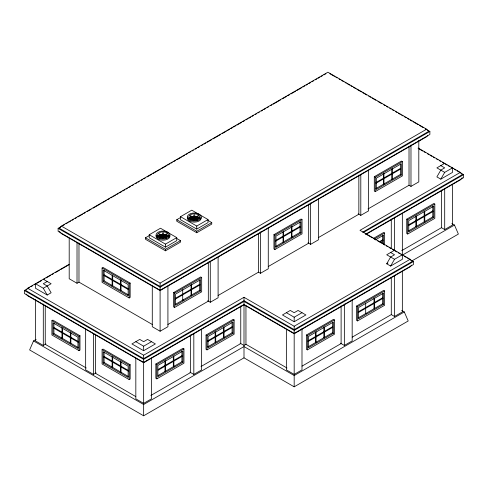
<?xml version="1.0" encoding="UTF-8"?>
<svg xmlns="http://www.w3.org/2000/svg" width="488" height="488" viewBox="0 0 488 488"><rect width="100%" height="100%" fill="white"/><g stroke="black" fill="none" stroke-linecap="round" stroke-linejoin="round"><path stroke-width="0.73" d="M36.161 339.398L33.526 340.923L29.615 349.951L143.649 415.788L244 357.85L294.179 386.819L408.212 320.982L404.302 311.954L401.661 310.429M390.62 266.058L394.53 259.287L402.344 254.766L402.344 259.287L390.62 266.058L386.709 263.801L390.62 257.024L394.53 254.766L390.62 252.509M440.792 179.151L444.702 172.38L452.522 167.866L452.522 172.38L440.792 179.151L436.882 176.894L440.792 170.123L444.702 167.866L440.792 165.603M61.378 226.084L59.426 228.341L160.101 286.462L428.574 131.461L426.622 129.204L327.899 72.212L61.378 226.084L160.101 283.077L426.622 129.204M69.223 264.252L27.657 288.249L25.705 290.512L143.649 358.607L244 300.669L294.179 329.638L412.122 261.544L410.164 259.287L359.991 230.318L460.343 172.38L462.295 174.637L362.608 232.19M427.598 135.603L426.622 136.732L160.101 290.604L61.378 233.606L59.426 231.349M462.295 177.644L460.343 179.901L365.933 234.411M411.634 265.118L410.164 266.808L294.179 333.774L244 304.805L143.649 362.743L27.657 295.777L26.193 294.081M425.274 128.802L429.879 131.461L429.879 134.474L160.101 290.226L58.121 231.349L58.121 228.341L61.421 226.438M62.738 225.676L64.715 224.529M66.039 223.772L67.356 223.01M68.674 222.247L70.656 221.107M71.974 220.344L73.291 219.582M75.274 218.441L76.592 217.679M77.909 216.916L82.527 214.25M83.844 213.488L85.168 212.725M87.145 211.585L91.103 209.297M93.08 208.156L100.339 203.966M101.657 203.203L106.274 200.537M107.592 199.775L109.568 198.634M110.892 197.872L112.209 197.109M113.527 196.353L115.51 195.206M116.827 194.444L118.145 193.687M119.462 192.925L121.445 191.778M122.763 191.021L124.739 189.875M126.063 189.112L127.38 188.356M128.698 187.593L130.68 186.446M131.998 185.69L133.316 184.928M135.292 183.781L136.616 183.024M137.933 182.262L139.251 181.499M141.233 180.359L142.551 179.596M143.868 178.834L145.186 178.071M147.169 176.93L151.786 174.265M153.104 173.502L160.357 169.312M161.68 168.549L166.298 165.883M167.616 165.121L169.592 163.98M170.916 163.218L172.234 162.455M173.551 161.699L175.528 160.552M176.851 159.789L181.469 157.124M182.786 156.367L184.763 155.221M186.087 154.458L187.404 153.702M188.722 152.939L190.698 151.792M192.022 151.036L193.339 150.273M195.316 149.127L196.64 148.37M197.957 147.608L199.275 146.845M201.257 145.705L202.575 144.942M203.892 144.18L205.875 143.039M207.193 142.276L211.81 139.611M213.128 138.848L220.381 134.657M222.363 133.517L226.322 131.229M227.64 130.467L229.616 129.326M230.934 128.564L232.257 127.801M233.575 127.045L235.551 125.898M236.875 125.135L241.493 122.47M242.81 121.713L244.787 120.567M246.105 119.804L247.428 119.048M248.746 118.285L250.722 117.138M252.046 116.382L253.364 115.619M255.34 114.473L256.664 113.716M257.981 112.954L259.299 112.191M261.275 111.05L262.599 110.288M263.916 109.526L265.893 108.385M267.217 107.622L268.534 106.86M270.511 105.719L271.834 104.957M273.152 104.194L280.405 100.003M282.387 98.863L286.34 96.575M287.664 95.813L289.64 94.672M290.958 93.909L295.575 91.244M296.899 90.481L301.511 87.816M302.834 87.059L304.811 85.912M306.129 85.15L307.452 84.393M308.77 83.631L310.746 82.484M312.07 81.728L313.387 80.965M315.364 79.819L316.681 79.062M318.005 78.3L319.982 77.153M321.299 76.396L322.623 75.634M323.94 74.871L325.917 73.731M410.121 259.634L413.421 261.544L413.421 264.551L294.179 333.395L244 304.433L143.649 362.364L24.4 293.52L24.4 290.512L29.683 287.462M31 286.7L32.324 285.938M34.3 284.791L35.624 284.028M36.942 283.266L41.565 280.6M43.548 279.453L44.865 278.691M46.189 277.928L50.807 275.262M52.131 274.5L53.448 273.738M55.431 272.597L59.39 270.309M60.713 269.547L68.631 264.972M47.208 281.478L43.298 283.735L47.208 285.992L51.118 292.769L47.208 295.026L35.478 288.249L35.478 283.735L43.298 288.249L47.208 295.026M43.298 288.249L51.118 283.735L43.298 279.221M149.218 234.74L160.497 228.225L176.748 237.607L176.748 240.639L165.469 247.154L149.218 237.772L149.218 234.74L165.469 244.116L176.748 237.607M180.499 216.678L191.778 210.169L208.028 219.545L208.028 222.583L196.749 229.092L180.499 219.71L180.499 216.678L196.749 226.06L208.028 219.545M176.607 238.406L180.475 240.639L180.475 242.146L165.469 250.808L145.491 239.279L145.491 237.772L149.407 235.509M207.888 220.35L211.755 222.583L211.755 224.084L196.749 232.752L176.772 221.216L176.772 219.71L180.688 217.453M102.077 268.01L103.053 267.448L130.162 283.095L130.162 297.393L129.18 297.961L102.077 282.308L102.077 268.01L129.18 283.662L130.162 283.095M69.198 238.12L69.198 278.752L77.019 283.266L78.977 282.137L152.256 324.447M159.35 237.998L166.542 233.844L167.25 234.033L160.613 237.863M190.625 219.935L197.817 215.787L198.524 215.977L191.894 219.807M103.114 281.405L128.143 295.85L128.143 284.565L103.114 270.12L103.114 281.405L104.097 280.838L128.496 294.929M145.491 237.772L165.469 249.307L180.475 240.639M176.772 219.71L196.749 231.245L211.755 222.583M51.899 320.683L52.875 320.116L79.983 335.768L79.983 350.067L79.007 350.628L51.899 334.981L51.899 320.683L79.007 336.336L79.983 335.768M52.942 334.079L77.964 348.524L77.964 337.238L52.942 322.788L52.942 334.079L53.918 333.511L78.318 347.602M35.478 299.541L35.478 340.923L43.298 345.437L45.902 343.93M58.121 228.341L160.101 287.219L429.879 131.461M173.594 292.599L200.696 276.946L201.678 277.513L201.678 291.806L174.57 307.458L173.594 306.891L173.594 292.599L174.57 293.16L201.678 277.513M273.945 234.661L301.053 219.008L302.029 219.576L302.029 233.868L274.921 249.52L273.945 248.959L273.945 234.661L274.921 235.222L302.029 219.576M374.296 176.723L401.404 161.071L402.38 161.638L402.38 175.93L375.272 191.583L374.296 191.021L374.296 176.723L375.272 177.284L402.38 161.638M175.253 298.406L182.713 294.099M183.238 293.8L199.659 284.321L199.982 284.882L183.238 294.551M275.604 240.468L300.01 226.383L300.334 226.951L275.604 241.224M375.955 182.536L400.361 168.445L400.685 169.013L383.94 178.681L384.001 184.287L383.415 184.244L383.415 173.716M175.253 299.162L182.713 294.856M375.955 183.287L383.415 178.98M175.253 304.427L199.659 290.342L200.635 290.903L200.635 279.618L175.613 294.063L175.613 305.354L200.635 290.903M275.604 246.489L300.01 232.404L300.986 232.965L300.986 221.68L275.964 236.125L275.964 247.416L300.986 232.965M375.955 188.551L400.361 174.466L401.337 175.027L401.337 163.742L376.315 178.187L376.315 189.478L401.337 175.027M102.077 349.652L103.053 349.085L130.162 364.737L130.162 379.036L129.18 379.597L102.077 363.95L102.077 349.652L129.18 365.305L130.162 364.737M444.702 163.346L436.882 167.866L444.702 172.38M167.921 324.465L208.321 301.139L208.321 262.013M218.099 295.496L258.5 272.17L260.452 273.298L268.272 268.784L268.272 227.396M268.272 266.527L308.672 243.201L308.672 204.076M318.45 237.558L358.851 214.232L358.851 175.107M367.97 208.968L409.023 185.263L410.981 186.392L418.802 181.878L418.802 140.495M103.114 363.048L128.143 377.492L128.143 366.207L103.114 351.756L103.114 363.048L104.097 362.48L128.496 376.565M152.28 286.09L152.28 326.722L160.101 331.236L167.921 326.722L167.921 286.09M207.674 300.76L210.279 302.267L218.099 297.753L218.099 257.121M308.026 242.823L310.63 244.329L318.45 239.815L318.45 199.183M358.198 213.854L360.803 215.361L368.623 210.846L368.623 170.214M85.656 329.26L85.656 369.892L93.47 374.406L96.081 372.899M135.829 341.673L143.649 346.187L151.469 341.673M143.649 350.707L155.379 343.93L147.559 339.416L143.649 341.673L139.739 339.416L131.919 343.93L143.649 350.707L143.649 346.187M27.657 288.249L143.649 355.221L244 297.284L294.179 326.252L410.164 259.287M24.4 290.512L143.649 359.357L244 301.419L294.179 330.388L413.421 261.544M363.249 232.575L463.6 174.637L463.6 177.644L365.89 234.057M155.855 363.999L182.963 348.347L183.939 348.908L183.939 363.206L156.831 378.859L155.855 378.291L155.855 363.999L156.831 364.56L183.939 348.908M206.028 335.03L233.136 319.378L234.118 319.939L234.118 334.237L207.01 349.89L206.028 349.323L206.028 335.03L207.01 335.591L234.118 319.939M373.338 238.431L383.666 232.471L384.642 233.038L384.642 245.074M406.736 219.155L433.838 203.502L434.82 204.069L434.82 218.362L407.712 234.014L406.736 233.447L406.736 219.155L407.712 219.716L434.82 204.069M374.314 238.998L384.642 233.038M375.26 239.956L383.599 235.143L383.599 244.171M158.142 369.446L181.92 355.721L182.244 356.283L158.142 370.203M207.693 340.837L232.093 326.753L232.422 327.314L207.693 341.594M379.518 241.639L382.623 239.846L382.946 240.407L380.134 242.036M408.395 224.962L432.801 210.877L433.124 211.438L408.395 225.718M158.142 375.467L181.92 361.742L182.896 362.303L182.896 351.018L157.874 365.463L157.874 376.748L182.896 362.303M207.693 346.858L232.093 332.773L233.075 333.335L233.075 322.05L208.053 336.494L208.053 347.779L233.075 333.335M408.395 230.983L432.801 216.898L433.777 217.459L433.777 206.174L408.755 220.619L408.755 231.91L433.777 217.459M150.835 395.487L190.588 372.539L190.588 334.914M201.013 366.519L240.761 343.57L240.761 305.945M401.715 250.643L441.463 227.695L441.463 190.07M135.829 358.229L135.829 398.861L143.649 403.375L151.469 398.861L151.469 358.229M189.917 372.149L193.821 374.406L201.642 369.892L201.642 329.26M240.09 343.18L244 345.437L245.952 344.308L287.005 368.013M441.445 227.683L444.702 229.561L452.522 225.047L452.522 184.415M286.358 312.704L294.179 317.218L301.993 312.704M386.709 263.801L388.009 263.044M33.526 340.923L143.649 404.503L244 346.565L294.179 375.534L404.302 311.954M402.319 255.163L454.474 225.047L458.385 234.075L412.171 260.763M294.179 321.738L305.903 314.961L298.083 310.447L294.179 312.704L290.269 310.447L282.448 314.961L294.179 321.738L294.179 317.218M306.379 335.03L333.487 319.378L334.469 319.939L334.469 334.237L307.361 349.89L306.379 349.323L306.379 335.03L307.361 335.591L334.469 319.939M356.557 306.061L383.666 290.409L384.642 290.976L384.642 305.268L357.533 320.921L356.557 320.354L356.557 306.061L357.533 306.623L384.642 290.976M308.044 340.837L332.444 326.753L332.773 327.314L308.044 341.594M358.222 311.869L382.623 297.784L382.946 298.345L374.54 303.2M358.222 312.625L365.683 308.318M366.201 308.013L374.022 303.499M308.044 346.858L332.444 332.773L333.426 333.335L333.426 322.05L308.404 336.494L308.404 347.779L333.426 333.335M358.222 317.889L365.683 313.583L366.268 313.619M366.201 313.284L374.022 308.77L374.607 308.806L374.54 297.936M374.54 308.465L382.623 303.804L383.599 304.366L383.599 293.081L358.576 307.525L358.576 318.81L383.599 304.366M302.017 366.14L341.112 343.57L341.112 305.945M352.19 337.171L391.291 314.601L391.291 277.733M286.358 329.26L286.358 369.892L294.179 374.406L301.993 369.892L301.993 328.509M340.441 343.18L344.351 345.437L352.171 340.923L352.171 299.541M391.266 314.589L394.53 316.468L402.344 311.954L402.344 271.322M329.87 73.725L334.475 76.384M335.793 77.147L337.11 77.903M339.081 79.044L340.398 79.8M341.716 80.563L343.686 81.703M345.004 82.46L346.321 83.222M347.633 83.979L349.609 85.119M350.927 85.882L352.238 86.638M353.556 87.401L355.532 88.541M356.844 89.298L361.455 91.957M362.767 92.72L366.714 94.995M368.69 96.136L370.666 97.277M371.978 98.033L375.925 100.314M377.901 101.455L381.848 103.737M383.824 104.871L385.136 105.634M386.453 106.39L387.771 107.153M389.741 108.293L391.059 109.05M392.376 109.812L393.694 110.569M395.664 111.709L396.982 112.472M398.3 113.228L400.27 114.369M401.587 115.131L402.905 115.888M404.216 116.65L406.193 117.791M407.51 118.547L408.822 119.31M410.14 120.066L412.116 121.207M413.428 121.969L418.033 124.629M419.351 125.386L423.297 127.667M418.161 148.029L460.343 172.38M418.143 148.389L422.754 151.054M424.072 151.811L425.39 152.573M427.366 153.714L428.684 154.476M430.001 155.239L431.978 156.38M433.295 157.136L434.613 157.899M436.589 159.039L437.907 159.802M439.224 160.564L440.542 161.321M442.518 162.461L443.836 163.224M445.154 163.986L447.13 165.127M448.448 165.889L449.765 166.646M451.083 167.408L453.059 168.549M454.377 169.312L455.694 170.068M457.012 170.831L458.988 171.971M460.306 172.734L463.6 174.637M451.839 223.528L454.474 225.047M365.231 233.715L372.49 237.906M373.814 238.669L375.132 239.431M377.114 240.578L381.732 243.244M383.056 244.006L384.373 244.769M386.356 245.915L387.673 246.678M388.997 247.44L390.98 248.581M392.297 249.344L393.621 250.106M394.938 250.869L396.921 252.009M398.238 252.772L399.562 253.534M400.88 254.297L402.862 255.444M404.18 256.206L406.162 257.347M407.48 258.109L408.804 258.872M394.53 259.287L386.709 254.766L394.53 250.252L394.53 217.148M197.945 219.966L190.704 215.787L189.997 215.977L197.207 220.137M166.67 238.022L159.43 233.844L158.722 234.033L165.316 237.845M160.101 289.476L160.753 289.848M128.496 288.908L104.097 274.823L103.767 275.385L128.496 289.659M78.318 341.582L53.918 327.491L53.595 328.058L70.339 337.726L70.272 343.332L70.864 343.296L70.864 332.761M128.496 370.551L104.097 356.46L103.767 357.027L128.496 371.301M70.864 338.025L78.318 342.332M86.303 368.013L45.25 344.308L45.25 305.933M135.829 396.604L95.428 373.277L95.428 334.152M183.238 299.821L183.299 300.157L182.713 300.12L182.713 289.585M444.702 188.929L444.702 229.561M432.801 206.363L432.801 216.898M424.719 211.029L424.786 221.9L424.194 221.863L424.194 211.328M416.38 215.842L416.38 220.356M416.38 221.113L416.441 226.719L415.855 226.676L415.855 216.141M410.981 145.009L410.981 186.392M409.023 146.888L409.023 185.263M407.712 219.716L407.712 234.014M402.344 213.384L402.344 254.016M400.361 163.931L400.361 174.466M394.53 275.836L394.53 316.468M392.279 168.598L392.346 179.468L391.76 179.431L391.76 168.897M391.291 219.039L391.291 248.386M383.94 173.411L383.94 177.925M382.623 235.332L382.623 243.61M382.623 293.27L382.623 303.804M375.272 177.284L375.272 191.583M374.022 298.235L374.022 308.77M365.683 303.048L365.683 313.583M360.803 174.728L360.803 215.361M357.533 306.623L357.533 320.921M344.351 304.054L344.351 345.437M332.444 322.239L332.444 332.773M324.368 326.899L324.435 337.775L323.843 337.739L323.843 327.204M316.023 331.718L316.09 342.588L315.504 342.552L315.504 332.017M310.63 202.947L310.63 244.329M307.361 335.591L307.361 349.89M300.01 221.869L300.01 232.404M294.179 326.252L294.179 329.638M294.179 330.388L294.179 333.395M294.179 333.774L294.179 374.406M294.179 375.534L294.179 386.819M291.928 226.536L291.928 231.05M291.928 231.8L291.995 237.406L291.409 237.369L291.409 226.835M283.589 231.349L283.589 235.863M283.589 236.619L283.65 242.225L283.064 242.182L283.064 231.648M274.921 235.222L274.921 249.52M260.452 231.916L260.452 273.298M258.5 233.795L258.5 272.17M245.952 305.933L245.952 344.308M244 297.284L244 300.669M244 301.419L244 304.433M244 304.805L244 345.437M244 346.565L244 357.85M232.093 322.239L232.093 332.773M224.016 326.899L224.077 337.775L223.492 337.739L223.492 327.204M215.672 331.718L215.739 342.588L215.153 342.552L215.153 332.017M210.279 261.635L210.279 302.267M207.01 335.591L207.01 349.89M199.659 279.807L199.659 290.342M196.749 226.06L196.749 229.092M196.749 231.245L196.749 232.752M194.761 220.594L194.761 214.836L193.76 215.055L193.76 220.112M193.821 333.774L193.821 374.406M191.577 284.474L191.644 295.344L191.052 295.307L191.052 284.772M181.92 351.207L181.92 361.742M174.57 293.16L174.57 307.458M173.838 355.868L173.838 360.388M173.838 361.138L173.905 366.744L173.319 366.708L173.319 356.173M165.499 360.687L165.499 365.201M165.499 365.951L165.566 371.557L164.974 371.52L164.974 360.986M165.469 244.116L165.469 247.154M165.469 249.307L165.469 250.808M163.486 238.656L163.486 232.892L162.486 233.111L162.486 238.174M160.101 283.077L160.101 286.462M160.101 287.219L160.101 331.236M156.831 364.56L156.831 378.859M143.649 355.221L143.649 358.607M143.649 359.357L143.649 403.375M143.649 404.503L143.649 415.788M129.18 283.662L129.18 297.961M129.18 365.305L129.18 379.597M121.036 280.088L121.036 290.622L120.451 290.659L120.518 285.053M121.036 361.73L121.036 372.265L120.451 372.301L120.518 361.425M120.518 279.789L120.518 284.303M112.697 275.275L112.697 285.809L112.112 285.846L112.173 274.97M112.697 356.911L112.697 367.446L112.112 367.482L112.173 356.612M104.097 270.309L104.097 280.838M104.097 351.946L104.097 362.48M93.47 333.774L93.47 374.406M78.977 243.012L78.977 282.137M79.007 336.336L79.007 350.628M77.019 242.634L77.019 283.266M70.339 332.456L70.339 336.97M62.519 327.942L62.519 338.477L61.933 338.513L62 332.907M62 327.643L62 332.157M53.918 322.977L53.918 333.511M43.298 304.054L43.298 345.437M188.923 218.807A5.527 3.19 0 0 1 193.785 216.452A5.527 3.19 0 0 1 199.275 218.288M200.983 217.075A6.96 4.02 0 0 1 194.261 222.131A6.96 4.02 0 0 1 187.538 217.075M157.642 236.863A5.527 3.19 0 0 1 162.986 234.496A5.527 3.19 0 0 1 168.323 236.863M169.708 235.131A6.96 4.02 0 0 1 162.986 240.194A6.96 4.02 0 0 1 156.264 235.131M199.793 217.959L188.734 217.959L188.734 218.319L199.793 218.319L199.793 217.959M168.512 236.015L157.453 236.015L157.453 236.375L168.512 236.375L168.512 236.015M189.338 219.85A6.96 4.02 0 0 0 200.983 218.051A6.96 4.02 0 0 0 192.461 213.128A6.96 4.02 0 0 0 189.338 219.85M190.351 219.264A5.527 3.19 0 0 0 199.604 217.837A5.527 3.19 0 0 0 192.833 213.927A5.527 3.19 0 0 0 190.351 219.264M158.063 237.906A6.96 4.02 0 0 0 169.708 236.107A6.96 4.02 0 0 0 161.18 231.184A6.96 4.02 0 0 0 158.063 237.906M159.076 237.327A5.527 3.19 0 0 0 168.323 235.893A5.527 3.19 0 0 0 161.552 231.983A5.527 3.19 0 0 0 159.076 237.327"/></g></svg>
